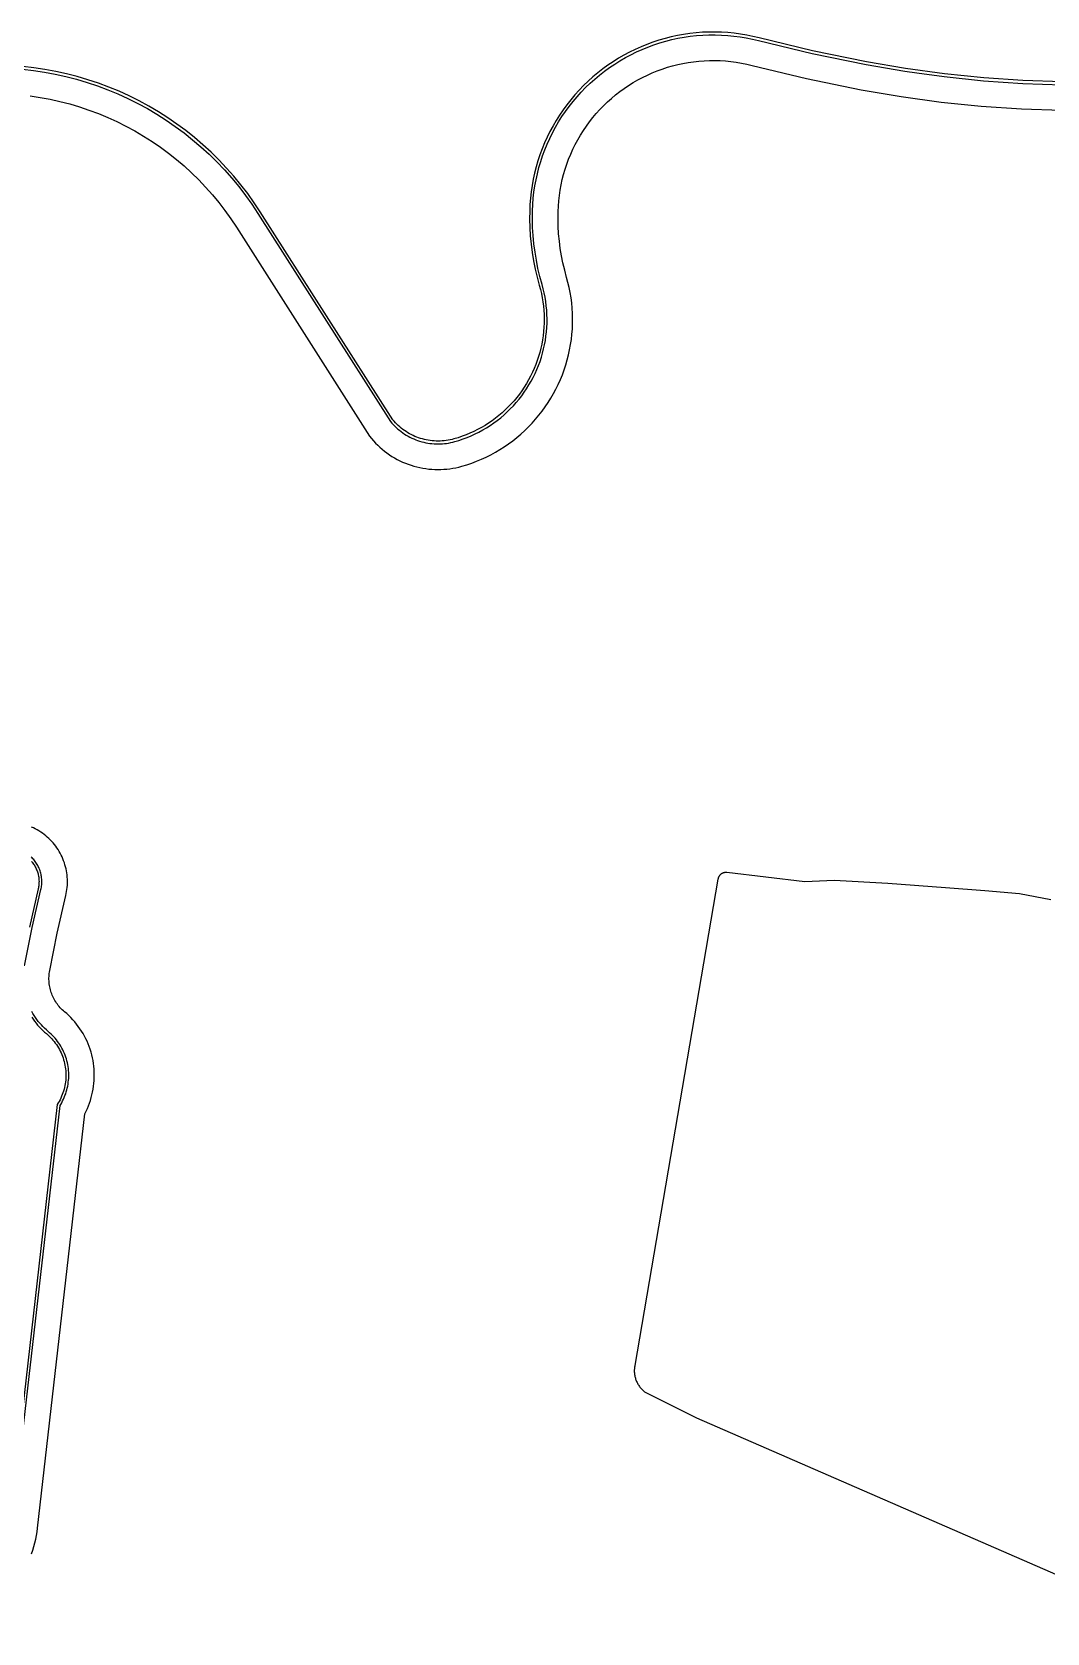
# Model space of a CAD drawing. Header units: millimetres. Extents: x 676447 to 689606, y 7455628 to 7463967.
# Drawn here: x 682521.5 to 682807.2, y 7462341 to 7462791.8 of the extents above; entities that cross this region are included whole.
import ezdxf

# ---------------------------------------------------------------- set-up
doc = ezdxf.new("R2010")
doc.units = ezdxf.units.MM
doc.header["$LTSCALE"] = 0.1
doc.header["$MEASUREMENT"] = 0
doc.layers.add('MUB_MEIOFIO', color=7, linetype='Continuous')
doc.layers.add('MUB_QUADRAS', color=7, linetype='Continuous')

msp = doc.modelspace()

# ---------------------------------------------------------------- linework, layer by layer
at = {"layer": 'MUB_MEIOFIO', "color": 244, "linetype": 'Continuous'}
for points in [[(682518.8, 7462781.31), (682521.88, 7462780.96), (682524.94, 7462780.51), (682527.98, 7462779.94), (682531, 7462779.27), (682533.99, 7462778.5), (682536.96, 7462777.62), (682539.9, 7462776.64), (682542.79, 7462775.56), (682545.65, 7462774.37), (682548.47, 7462773.09), (682551.24, 7462771.71), (682553.96, 7462770.23), (682556.62, 7462768.66), (682559.23, 7462767), (682561.78, 7462765.25), (682564.27, 7462763.41), (682566.69, 7462761.48), (682569.04, 7462759.47), (682571.32, 7462757.38), (682573.53, 7462755.21), (682575.66, 7462752.97), (682577.71, 7462750.65), (682579.68, 7462748.27), (682581.56, 7462745.81), (682583.36, 7462743.29), (682585.07, 7462740.71), (682622.38, 7462682.15), (682622.79, 7462681.67), (682623.18, 7462681.24), (682623.6, 7462680.81), (682624.02, 7462680.41), (682624.46, 7462680.01), (682624.91, 7462679.64), (682625.38, 7462679.27), (682625.86, 7462678.93), (682626.35, 7462678.6), (682626.85, 7462678.28), (682627.36, 7462677.99), (682627.88, 7462677.71), (682628.41, 7462677.45), (682628.94, 7462677.21), (682629.49, 7462676.99), (682630.04, 7462676.78), (682630.6, 7462676.59), (682631.17, 7462676.43), (682631.74, 7462676.28), (682632.32, 7462676.15), (682632.89, 7462676.04), (682633.48, 7462675.96), (682634.06, 7462675.89), (682634.65, 7462675.84), (682635.24, 7462675.81), (682635.83, 7462675.8), (682636.42, 7462675.81), (682637.01, 7462675.84), (682637.6, 7462675.9), (682638.18, 7462675.97), (682638.77, 7462676.06), (682639.34, 7462676.17), (682639.92, 7462676.3), (682640.49, 7462676.45), (682641.66, 7462676.8), (682642.82, 7462677.2), (682643.97, 7462677.63), (682645.09, 7462678.1), (682646.21, 7462678.61), (682647.3, 7462679.16), (682648.38, 7462679.74), (682649.43, 7462680.36), (682650.46, 7462681.02), (682651.47, 7462681.71), (682652.46, 7462682.44), (682653.42, 7462683.19), (682654.35, 7462683.99), (682655.25, 7462684.81), (682656.13, 7462685.66), (682656.98, 7462686.55), (682657.79, 7462687.46), (682658.58, 7462688.4), (682659.33, 7462689.36), (682660.05, 7462690.35), (682660.73, 7462691.37), (682661.38, 7462692.41), (682661.99, 7462693.47), (682662.56, 7462694.55), (682663.1, 7462695.65), (682663.6, 7462696.76), (682664.06, 7462697.9), (682664.49, 7462699.04), (682664.87, 7462700.21), (682665.21, 7462701.38), (682665.51, 7462702.57), (682665.77, 7462703.76), (682665.99, 7462704.97), (682666.17, 7462706.18), (682666.31, 7462707.39), (682666.4, 7462708.61), (682666.46, 7462709.83), (682666.47, 7462711.06), (682666.44, 7462712.28), (682666.37, 7462713.5), (682666.25, 7462714.72), (682666.1, 7462715.93), (682665.9, 7462717.14), (682665.66, 7462718.34), (682665.38, 7462719.53), (682665.06, 7462720.7), (682664.45, 7462722.96), (682663.91, 7462725.24), (682663.46, 7462727.53), (682663.08, 7462729.83), (682662.78, 7462732.15), (682662.56, 7462734.47), (682662.42, 7462736.8), (682662.36, 7462739.13), (682662.38, 7462741.47), (682662.46, 7462743.22), (682662.6, 7462744.98), (682662.79, 7462746.73), (682663.05, 7462748.47), (682663.37, 7462750.2), (682663.75, 7462751.91), (682664.18, 7462753.62), (682664.68, 7462755.31), (682665.23, 7462756.98), (682665.84, 7462758.63), (682666.51, 7462760.25), (682667.23, 7462761.86), (682668.01, 7462763.43), (682668.84, 7462764.98), (682669.73, 7462766.5), (682670.67, 7462767.99), (682671.65, 7462769.45), (682672.69, 7462770.87), (682673.78, 7462772.25), (682674.91, 7462773.6), (682676.09, 7462774.9), (682677.32, 7462776.16), (682678.58, 7462777.39), (682679.89, 7462778.56), (682681.24, 7462779.69), (682682.63, 7462780.77), (682684.05, 7462781.81), (682685.51, 7462782.79), (682687, 7462783.72), (682688.52, 7462784.61), (682690.07, 7462785.43), (682691.65, 7462786.21), (682693.26, 7462786.93), (682694.89, 7462787.59), (682696.54, 7462788.2), (682698.21, 7462788.74), (682699.9, 7462789.23), (682701.6, 7462789.67), (682703.32, 7462790.04), (682705.05, 7462790.35), (682706.8, 7462790.6), (682708.54, 7462790.8), (682710.3, 7462790.93), (682712.06, 7462791), (682713.81, 7462791.01), (682715.57, 7462790.96), (682717.33, 7462790.85), (682719.08, 7462790.68), (682720.82, 7462790.45), (682722.56, 7462790.15), (682724.28, 7462789.8), (682726, 7462789.39), (682741.08, 7462785.75), (682756.28, 7462782.63), (682767.24, 7462780.75), (682770.61, 7462780.3), (682778.26, 7462779.25), (682789.33, 7462778.11), (682800.42, 7462777.35), (682811.54, 7462776.96)], [(682519.37, 7462528.82), (682521.54, 7462539.59), (682523.98, 7462550.31), (682524.05, 7462550.63), (682524.11, 7462550.95), (682524.16, 7462551.29), (682524.19, 7462551.62), (682524.22, 7462551.95), (682524.23, 7462552.28), (682524.24, 7462552.62), (682524.23, 7462552.95), (682524.21, 7462553.28), (682524.18, 7462553.62), (682524.13, 7462553.95), (682524.08, 7462554.28), (682524.01, 7462554.6), (682523.93, 7462554.93), (682523.84, 7462555.25), (682523.74, 7462555.57), (682523.63, 7462555.88), (682523.51, 7462556.2), (682523.37, 7462556.5), (682523.23, 7462556.8), (682523.08, 7462557.1), (682522.91, 7462557.39), (682522.74, 7462557.67), (682522.55, 7462557.95), (682522.36, 7462558.22), (682522.15, 7462558.49), (682521.94, 7462558.75), (682521.72, 7462559), (682521.49, 7462559.24), (682521.25, 7462559.47)], [(682515.88, 7462371.32), (682529.35, 7462489.5), (682529.54, 7462489.8), (682529.82, 7462490.28), (682530.08, 7462490.77), (682530.32, 7462491.27), (682530.54, 7462491.78), (682530.75, 7462492.29), (682530.94, 7462492.81), (682531.11, 7462493.34), (682531.26, 7462493.87), (682531.4, 7462494.41), (682531.51, 7462494.95), (682531.61, 7462495.5), (682531.69, 7462496.04), (682531.75, 7462496.6), (682531.79, 7462497.15), (682531.81, 7462497.7), (682531.81, 7462498.26), (682531.79, 7462498.81), (682531.75, 7462499.36), (682531.7, 7462499.91), (682531.62, 7462500.46), (682531.53, 7462501.01), (682531.42, 7462501.55), (682531.29, 7462502.09), (682531.14, 7462502.62), (682530.97, 7462503.15), (682530.78, 7462503.67), (682530.58, 7462504.19), (682530.36, 7462504.69), (682530.12, 7462505.19), (682529.86, 7462505.69), (682529.59, 7462506.17), (682529.3, 7462506.64), (682528.99, 7462507.1), (682528.67, 7462507.55), (682528.33, 7462507.99), (682527.98, 7462508.42), (682527.62, 7462508.84), (682527.24, 7462509.24), (682526.84, 7462509.63), (682526.43, 7462510), (682526.02, 7462510.36), (682526.02, 7462510.36), (682525.51, 7462510.8), (682525.02, 7462511.25), (682524.55, 7462511.71), (682524.09, 7462512.19), (682523.65, 7462512.69), (682523.23, 7462513.2), (682522.83, 7462513.73), (682522.44, 7462514.27), (682522.08, 7462514.82), (682521.73, 7462515.39), (682521.4, 7462515.96)]]:
    msp.add_lwpolyline(points, dxfattribs=at)
at = {"layer": 'MUB_QUADRAS', "linetype": 'Continuous'}
for points in [[(682811.55, 7462777.76), (682800.46, 7462778.15), (682789.4, 7462778.91), (682778.36, 7462780.04), (682767.36, 7462781.54), (682756.43, 7462783.41), (682741.25, 7462786.53), (682726.19, 7462790.16), (682724.45, 7462790.58), (682722.7, 7462790.94), (682720.94, 7462791.24), (682719.17, 7462791.47), (682717.39, 7462791.65), (682715.61, 7462791.76), (682713.82, 7462791.81), (682712.04, 7462791.8), (682710.25, 7462791.73), (682708.47, 7462791.59), (682706.69, 7462791.4), (682704.93, 7462791.14), (682703.17, 7462790.82), (682701.42, 7462790.45), (682699.69, 7462790.01), (682697.97, 7462789.51), (682696.28, 7462788.95), (682694.6, 7462788.34), (682692.94, 7462787.66), (682691.31, 7462786.93), (682689.71, 7462786.15), (682688.13, 7462785.31), (682686.59, 7462784.41), (682685.07, 7462783.46), (682683.59, 7462782.46), (682682.14, 7462781.41), (682680.74, 7462780.31), (682679.37, 7462779.17), (682678.04, 7462777.97), (682676.75, 7462776.73), (682675.51, 7462775.45), (682674.31, 7462774.12), (682673.16, 7462772.76), (682672.06, 7462771.35), (682671, 7462769.91), (682670, 7462768.43), (682669.04, 7462766.92), (682668.15, 7462765.37), (682667.3, 7462763.8), (682666.51, 7462762.2), (682665.77, 7462760.57), (682665.1, 7462758.92), (682664.48, 7462757.24), (682663.91, 7462755.55), (682663.41, 7462753.83), (682662.97, 7462752.1), (682662.58, 7462750.35), (682662.26, 7462748.6), (682662, 7462746.83), (682661.8, 7462745.05), (682661.66, 7462743.27), (682661.58, 7462741.49), (682661.56, 7462739.13), (682661.62, 7462736.77), (682661.76, 7462734.41), (682661.98, 7462732.06), (682662.29, 7462729.71), (682662.67, 7462727.38), (682663.13, 7462725.07), (682663.67, 7462722.77), (682664.29, 7462720.49), (682664.6, 7462719.34), (682664.88, 7462718.17), (682665.11, 7462717), (682665.3, 7462715.82), (682665.46, 7462714.63), (682665.57, 7462713.44), (682665.64, 7462712.25), (682665.67, 7462711.05), (682665.66, 7462709.85), (682665.61, 7462708.66), (682665.51, 7462707.47), (682665.38, 7462706.28), (682665.2, 7462705.1), (682664.99, 7462703.92), (682664.73, 7462702.75), (682664.44, 7462701.59), (682664.1, 7462700.44), (682663.73, 7462699.31), (682663.32, 7462698.18), (682662.87, 7462697.08), (682662.38, 7462695.99), (682661.85, 7462694.91), (682661.29, 7462693.86), (682660.69, 7462692.82), (682660.06, 7462691.81), (682659.39, 7462690.81), (682658.69, 7462689.84), (682657.95, 7462688.9), (682657.19, 7462687.98), (682656.39, 7462687.09), (682655.56, 7462686.23), (682654.71, 7462685.39), (682653.82, 7462684.59), (682652.91, 7462683.81), (682651.97, 7462683.07), (682651.01, 7462682.36), (682650.02, 7462681.69), (682649.01, 7462681.04), (682647.98, 7462680.44), (682646.93, 7462679.86), (682645.86, 7462679.33), (682644.77, 7462678.83), (682643.67, 7462678.37), (682642.55, 7462677.95), (682641.42, 7462677.57), (682640.27, 7462677.22), (682639.73, 7462677.08), (682639.18, 7462676.95), (682638.63, 7462676.85), (682638.07, 7462676.76), (682637.51, 7462676.69), (682636.95, 7462676.64), (682636.39, 7462676.61), (682635.83, 7462676.6), (682635.27, 7462676.61), (682634.7, 7462676.64), (682634.14, 7462676.68), (682633.58, 7462676.75), (682633.03, 7462676.83), (682632.48, 7462676.94), (682631.93, 7462677.06), (682631.38, 7462677.2), (682630.84, 7462677.36), (682630.31, 7462677.54), (682629.78, 7462677.73), (682629.26, 7462677.94), (682628.75, 7462678.17), (682628.24, 7462678.42), (682627.75, 7462678.69), (682627.26, 7462678.97), (682626.78, 7462679.27), (682626.32, 7462679.58), (682625.86, 7462679.91), (682625.42, 7462680.26), (682624.98, 7462680.62), (682624.56, 7462680.99), (682624.16, 7462681.38), (682623.76, 7462681.79), (682623.39, 7462682.2), (682623.02, 7462682.63), (682585.74, 7462741.14), (682584.02, 7462743.75), (682582.2, 7462746.29), (682580.3, 7462748.76), (682578.32, 7462751.17), (682576.25, 7462753.51), (682574.1, 7462755.77), (682571.87, 7462757.96), (682569.57, 7462760.07), (682567.2, 7462762.1), (682564.75, 7462764.04), (682562.25, 7462765.9), (682559.67, 7462767.67), (682557.04, 7462769.34), (682554.35, 7462770.93), (682551.61, 7462772.42), (682548.81, 7462773.81), (682545.97, 7462775.11), (682543.09, 7462776.3), (682540.16, 7462777.39), (682537.2, 7462778.38), (682534.21, 7462779.27), (682531.19, 7462780.05), (682528.14, 7462780.73), (682525.07, 7462781.3), (682521.98, 7462781.76), (682518.88, 7462782.11)], [(682520.94, 7462773.82), (682523.75, 7462773.4), (682526.54, 7462772.89), (682529.32, 7462772.27), (682532.07, 7462771.56), (682534.8, 7462770.75), (682537.49, 7462769.85), (682540.16, 7462768.86), (682542.78, 7462767.77), (682545.37, 7462766.59), (682547.91, 7462765.32), (682550.41, 7462763.97), (682552.86, 7462762.52), (682555.26, 7462761), (682557.6, 7462759.39), (682559.88, 7462757.69), (682562.11, 7462755.93), (682564.27, 7462754.08), (682566.37, 7462752.16), (682568.39, 7462750.17), (682570.35, 7462748.11), (682572.24, 7462745.98), (682574.04, 7462743.78), (682575.77, 7462741.53), (682577.42, 7462739.21), (682578.99, 7462736.84), (682616.51, 7462677.96), (682617.05, 7462677.3), (682617.61, 7462676.66), (682618.19, 7462676.04), (682618.79, 7462675.44), (682619.41, 7462674.86), (682620.06, 7462674.31), (682620.72, 7462673.77), (682621.4, 7462673.26), (682622.1, 7462672.78), (682622.81, 7462672.31), (682623.54, 7462671.88), (682624.28, 7462671.46), (682625.04, 7462671.08), (682625.81, 7462670.72), (682626.6, 7462670.39), (682627.39, 7462670.08), (682628.2, 7462669.8), (682629.01, 7462669.56), (682629.83, 7462669.33), (682630.66, 7462669.14), (682631.49, 7462668.98), (682632.33, 7462668.85), (682633.18, 7462668.74), (682634.02, 7462668.66), (682634.87, 7462668.62), (682635.72, 7462668.6), (682636.57, 7462668.61), (682637.42, 7462668.66), (682638.27, 7462668.73), (682639.12, 7462668.83), (682639.96, 7462668.96), (682640.79, 7462669.12), (682641.62, 7462669.31), (682642.44, 7462669.52), (682643.85, 7462669.95), (682645.25, 7462670.42), (682646.62, 7462670.94), (682647.98, 7462671.5), (682649.32, 7462672.11), (682650.63, 7462672.77), (682651.92, 7462673.47), (682653.19, 7462674.22), (682654.43, 7462675.01), (682655.64, 7462675.84), (682656.83, 7462676.71), (682657.98, 7462677.63), (682659.1, 7462678.58), (682660.19, 7462679.57), (682661.24, 7462680.59), (682662.26, 7462681.66), (682663.24, 7462682.75), (682664.18, 7462683.88), (682665.09, 7462685.04), (682665.95, 7462686.23), (682666.77, 7462687.45), (682667.55, 7462688.7), (682668.28, 7462689.97), (682668.98, 7462691.27), (682669.62, 7462692.59), (682670.22, 7462693.93), (682670.78, 7462695.3), (682671.28, 7462696.68), (682671.74, 7462698.07), (682672.16, 7462699.48), (682672.52, 7462700.91), (682672.83, 7462702.35), (682673.1, 7462703.79), (682673.31, 7462705.25), (682673.48, 7462706.71), (682673.59, 7462708.17), (682673.66, 7462709.64), (682673.67, 7462711.11), (682673.63, 7462712.58), (682673.54, 7462714.05), (682673.41, 7462715.52), (682673.22, 7462716.97), (682672.98, 7462718.43), (682672.69, 7462719.87), (682672.36, 7462721.3), (682671.97, 7462722.72), (682671.43, 7462724.73), (682670.95, 7462726.77), (682670.54, 7462728.81), (682670.2, 7462730.87), (682669.93, 7462732.94), (682669.74, 7462735.02), (682669.61, 7462737.11), (682669.56, 7462739.19), (682669.58, 7462741.28), (682669.65, 7462742.79), (682669.76, 7462744.29), (682669.93, 7462745.79), (682670.15, 7462747.29), (682670.43, 7462748.77), (682670.75, 7462750.25), (682671.13, 7462751.71), (682671.55, 7462753.16), (682672.03, 7462754.59), (682672.55, 7462756.01), (682673.12, 7462757.41), (682673.74, 7462758.78), (682674.41, 7462760.14), (682675.13, 7462761.47), (682675.89, 7462762.77), (682676.69, 7462764.05), (682677.54, 7462765.3), (682678.43, 7462766.52), (682679.36, 7462767.71), (682680.34, 7462768.86), (682681.35, 7462769.98), (682682.4, 7462771.07), (682683.49, 7462772.11), (682684.61, 7462773.12), (682685.77, 7462774.09), (682686.96, 7462775.02), (682688.18, 7462775.91), (682689.43, 7462776.76), (682690.71, 7462777.56), (682692.02, 7462778.31), (682693.35, 7462779.02), (682694.71, 7462779.69), (682696.09, 7462780.31), (682697.48, 7462780.87), (682698.9, 7462781.39), (682700.34, 7462781.87), (682701.79, 7462782.29), (682703.25, 7462782.66), (682704.73, 7462782.98), (682706.21, 7462783.25), (682707.71, 7462783.46), (682709.21, 7462783.63), (682710.71, 7462783.74), (682712.22, 7462783.8), (682713.73, 7462783.81), (682715.24, 7462783.77), (682716.75, 7462783.67), (682718.25, 7462783.53), (682719.75, 7462783.33), (682721.24, 7462783.08), (682722.72, 7462782.77), (682724.19, 7462782.42), (682739.51, 7462778.73), (682754.95, 7462775.55), (682766.15, 7462773.64), (682777.41, 7462772.1), (682788.71, 7462770.94), (682800.05, 7462770.16), (682811.4, 7462769.76)], [(682521.29, 7462363.24), (682521.65, 7462364.25), (682521.97, 7462365.27), (682522.26, 7462366.3), (682522.51, 7462367.34), (682522.72, 7462368.39), (682522.9, 7462369.45), (682523.04, 7462370.51), (682536.34, 7462487.2), (682536.7, 7462487.93), (682537.04, 7462488.67), (682537.36, 7462489.42), (682537.65, 7462490.17), (682537.91, 7462490.94), (682538.14, 7462491.72), (682538.35, 7462492.51), (682538.53, 7462493.3), (682538.68, 7462494.1), (682538.8, 7462494.9), (682538.89, 7462495.7), (682538.96, 7462496.51), (682539, 7462497.32), (682539.01, 7462498.13), (682538.99, 7462498.95), (682538.95, 7462499.76), (682538.87, 7462500.57), (682538.77, 7462501.37), (682538.64, 7462502.17), (682538.48, 7462502.97), (682538.29, 7462503.76), (682538.08, 7462504.54), (682537.84, 7462505.32), (682537.57, 7462506.08), (682537.27, 7462506.84), (682536.95, 7462507.58), (682536.61, 7462508.32), (682536.23, 7462509.04), (682535.84, 7462509.75), (682535.41, 7462510.44), (682534.97, 7462511.12), (682534.5, 7462511.78), (682534.01, 7462512.43), (682533.49, 7462513.05), (682532.96, 7462513.66), (682532.4, 7462514.26), (682531.82, 7462514.83), (682531.23, 7462515.38), (682530.61, 7462515.91), (682530.3, 7462516.18), (682529.99, 7462516.46), (682529.69, 7462516.75), (682529.41, 7462517.05), (682529.13, 7462517.37), (682528.87, 7462517.69), (682528.61, 7462518.02), (682528.37, 7462518.36), (682528.14, 7462518.7), (682527.92, 7462519.06), (682527.72, 7462519.42), (682527.52, 7462519.79), (682527.34, 7462520.16), (682527.17, 7462520.54), (682527.02, 7462520.93), (682526.88, 7462521.32), (682526.75, 7462521.72), (682526.64, 7462522.12), (682526.54, 7462522.52), (682526.45, 7462522.93), (682526.38, 7462523.34), (682526.32, 7462523.75), (682526.28, 7462524.17), (682526.25, 7462524.58), (682526.23, 7462525), (682526.23, 7462525.41), (682526.25, 7462525.83), (682526.27, 7462526.24), (682526.31, 7462526.66), (682526.37, 7462527.07), (682526.44, 7462527.48), (682528.58, 7462538.08), (682530.97, 7462548.62), (682531.1, 7462549.19), (682531.21, 7462549.77), (682531.29, 7462550.34), (682531.36, 7462550.93), (682531.41, 7462551.51), (682531.43, 7462552.1), (682531.44, 7462552.68), (682531.42, 7462553.27), (682531.39, 7462553.85), (682531.33, 7462554.43), (682531.25, 7462555.01), (682531.16, 7462555.59), (682531.04, 7462556.17), (682530.9, 7462556.74), (682530.74, 7462557.3), (682530.57, 7462557.86), (682530.37, 7462558.41), (682530.16, 7462558.95), (682529.92, 7462559.49), (682529.67, 7462560.02), (682529.4, 7462560.54), (682529.11, 7462561.05), (682528.81, 7462561.55), (682528.48, 7462562.04), (682528.14, 7462562.51), (682527.78, 7462562.98), (682527.41, 7462563.43), (682527.02, 7462563.87), (682526.62, 7462564.29), (682526.2, 7462564.7), (682525.77, 7462565.1), (682525.32, 7462565.48), (682524.86, 7462565.84), (682524.39, 7462566.19), (682523.91, 7462566.52), (682523.41, 7462566.83), (682522.91, 7462567.13), (682522.39, 7462567.41), (682521.87, 7462567.67), (682521.34, 7462567.91)], [(682521.33, 7462558.23), (682521.53, 7462557.99), (682521.72, 7462557.75), (682521.89, 7462557.5), (682522.06, 7462557.24), (682522.22, 7462556.98), (682522.37, 7462556.72), (682522.51, 7462556.44), (682522.65, 7462556.17), (682522.77, 7462555.89), (682522.88, 7462555.6), (682522.98, 7462555.32), (682523.08, 7462555.02), (682523.16, 7462554.73), (682523.23, 7462554.43), (682523.29, 7462554.13), (682523.34, 7462553.83), (682523.38, 7462553.53), (682523.41, 7462553.22), (682523.43, 7462552.92), (682523.44, 7462552.61), (682523.43, 7462552.3), (682523.42, 7462552), (682523.4, 7462551.69), (682523.36, 7462551.39), (682523.32, 7462551.09), (682523.26, 7462550.79), (682523.19, 7462550.49), (682520.75, 7462539.75)], [(682808.33, 7462547.44), (682799.47, 7462549.13), (682789.68, 7462549.98), (682778.68, 7462550.79), (682778.68, 7462550.79), (682762.38, 7462552.02), (682747.29, 7462552.85), (682739, 7462552.48), (682717.06, 7462555.09), (682716.98, 7462555.1), (682716.91, 7462555.1), (682716.83, 7462555.1), (682716.75, 7462555.1), (682716.67, 7462555.1), (682716.6, 7462555.09), (682716.52, 7462555.09), (682716.44, 7462555.08), (682716.37, 7462555.06), (682716.29, 7462555.05), (682716.21, 7462555.03), (682716.14, 7462555.01), (682716.07, 7462554.98), (682715.99, 7462554.95), (682715.92, 7462554.93), (682715.85, 7462554.89), (682715.78, 7462554.86), (682715.71, 7462554.82), (682715.64, 7462554.79), (682715.58, 7462554.74), (682715.51, 7462554.7), (682715.45, 7462554.66), (682715.39, 7462554.61), (682715.33, 7462554.56), (682715.27, 7462554.51), (682715.21, 7462554.45), (682715.16, 7462554.4), (682715.11, 7462554.34), (682715.06, 7462554.28), (682715.01, 7462554.22), (682714.96, 7462554.16), (682714.92, 7462554.09), (682714.88, 7462554.03), (682714.84, 7462553.96), (682714.8, 7462553.89), (682714.77, 7462553.82), (682714.73, 7462553.75), (682714.7, 7462553.68), (682714.68, 7462553.61), (682714.65, 7462553.53), (682714.63, 7462553.46), (682714.61, 7462553.38), (682714.59, 7462553.31), (682714.58, 7462553.23), (682691.19, 7462416.31), (682691.15, 7462416.06), (682691.11, 7462415.8), (682691.08, 7462415.55), (682691.05, 7462415.29), (682691.04, 7462415.03), (682691.04, 7462414.77), (682691.04, 7462414.51), (682691.06, 7462414.25), (682691.08, 7462413.99), (682691.11, 7462413.73), (682691.15, 7462413.48), (682691.2, 7462413.22), (682691.26, 7462412.97), (682691.33, 7462412.72), (682691.41, 7462412.47), (682691.49, 7462412.23), (682691.59, 7462411.99), (682691.69, 7462411.75), (682691.8, 7462411.51), (682691.91, 7462411.28), (682692.04, 7462411.05), (682692.17, 7462410.83), (682692.31, 7462410.61), (682692.46, 7462410.4), (682692.62, 7462410.19), (682692.78, 7462409.99), (682692.95, 7462409.8), (682693.13, 7462409.61), (682693.31, 7462409.42), (682693.5, 7462409.24), (682693.7, 7462409.07), (682693.9, 7462408.91), (682694.1, 7462408.75), (682708.55, 7462401.57), (682864.84, 7462333.51)], [(682521.4, 7462514.39), (682521.78, 7462513.82), (682522.19, 7462513.25), (682522.61, 7462512.71), (682523.05, 7462512.17), (682523.5, 7462511.65), (682523.98, 7462511.15), (682524.47, 7462510.67), (682524.98, 7462510.2), (682525.5, 7462509.75), (682525.9, 7462509.41), (682526.29, 7462509.05), (682526.66, 7462508.68), (682527.03, 7462508.3), (682527.37, 7462507.9), (682527.71, 7462507.5), (682528.03, 7462507.08), (682528.33, 7462506.65), (682528.62, 7462506.21), (682528.9, 7462505.76), (682529.16, 7462505.3), (682529.4, 7462504.84), (682529.63, 7462504.36), (682529.84, 7462503.88), (682530.03, 7462503.39), (682530.21, 7462502.89), (682530.37, 7462502.39), (682530.51, 7462501.89), (682530.64, 7462501.37), (682530.74, 7462500.86), (682530.83, 7462500.34), (682530.9, 7462499.82), (682530.96, 7462499.3), (682530.99, 7462498.77), (682531.01, 7462498.24), (682531.01, 7462497.72), (682530.99, 7462497.19), (682530.95, 7462496.67), (682530.89, 7462496.14), (682530.82, 7462495.62), (682530.73, 7462495.1), (682530.62, 7462494.59), (682530.49, 7462494.08), (682530.35, 7462493.57), (682530.18, 7462493.07), (682530, 7462492.58), (682529.81, 7462492.09), (682529.59, 7462491.61), (682529.36, 7462491.13), (682529.12, 7462490.67), (682528.86, 7462490.21), (682528.58, 7462489.76), (682515.09, 7462371.41)]]:
    msp.add_lwpolyline(points, dxfattribs=at)

doc.saveas('drawing.dxf')
